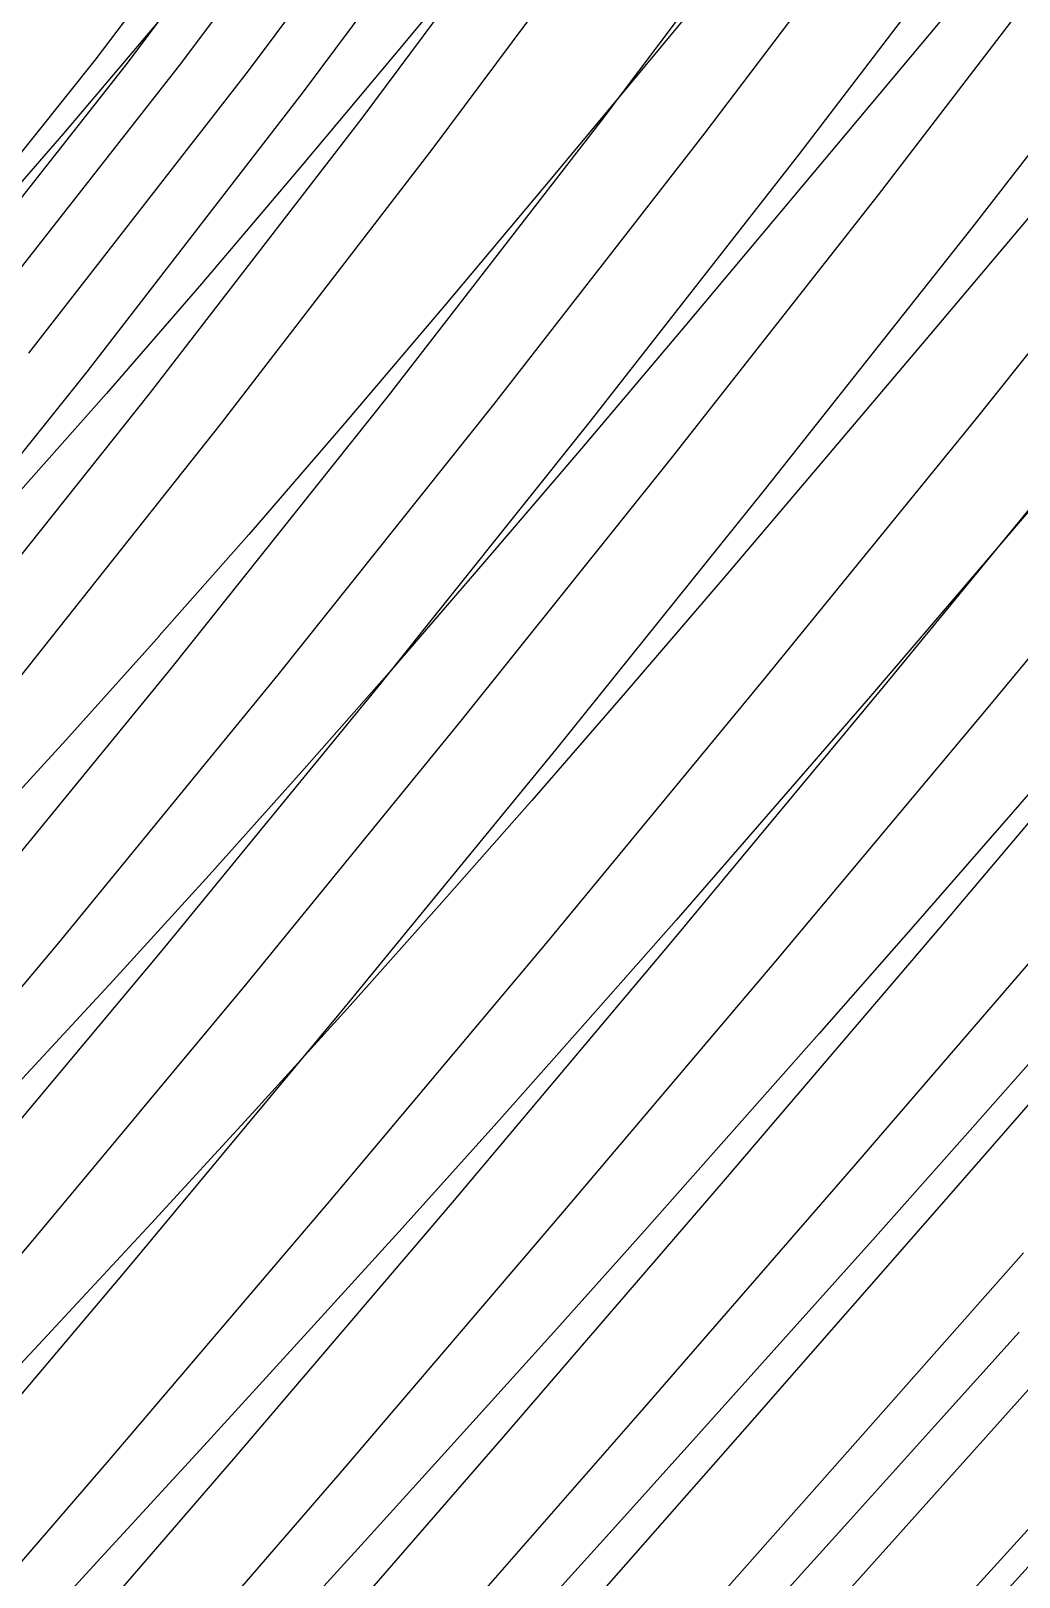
# Model space of a CAD drawing. Extents: x -607 to 1285, y -867 to 355.
# Drawn here: x 324.2 to 436.4, y -506.1 to -330.7 of the extents above; entities that cross this region are included whole.
import ezdxf

# ---------------------------------------------------------------- set-up
doc = ezdxf.new("R2010")
doc.units = 0
for name, color, linetype in [('0_4109', 7, 'CONTINUOUS'), ('0_4110', 7, 'CONTINUOUS'), ('0_4213', 7, 'CONTINUOUS'), ('0_4214', 7, 'CONTINUOUS'), ('0_4317', 7, 'CONTINUOUS'), ('0_4318', 7, 'CONTINUOUS'), ('0_4420', 7, 'CONTINUOUS'), ('0_4421', 7, 'CONTINUOUS'), ('0_4522', 7, 'CONTINUOUS'), ('0_4523', 7, 'CONTINUOUS'), ('0_4524', 7, 'CONTINUOUS'), ('0_4626', 7, 'CONTINUOUS'), ('0_4627', 7, 'CONTINUOUS'), ('0_4628', 7, 'CONTINUOUS'), ('0_4730', 7, 'CONTINUOUS'), ('0_4731', 7, 'CONTINUOUS'), ('0_4732', 7, 'CONTINUOUS'), ('0_4833', 7, 'CONTINUOUS'), ('0_4834', 7, 'CONTINUOUS'), ('0_4835', 7, 'CONTINUOUS'), ('0_4836', 7, 'CONTINUOUS'), ('0_4936', 7, 'CONTINUOUS'), ('0_4937', 7, 'CONTINUOUS'), ('0_4938', 7, 'CONTINUOUS'), ('0_4939', 7, 'CONTINUOUS'), ('0_4940', 7, 'CONTINUOUS'), ('0_5040', 7, 'CONTINUOUS'), ('0_5041', 7, 'CONTINUOUS'), ('0_5042', 7, 'CONTINUOUS'), ('0_5043', 7, 'CONTINUOUS'), ('0_5044', 7, 'CONTINUOUS'), ('0_5143', 7, 'CONTINUOUS'), ('0_5144', 7, 'CONTINUOUS'), ('0_5145', 7, 'CONTINUOUS'), ('0_5146', 7, 'CONTINUOUS'), ('0_5147', 7, 'CONTINUOUS'), ('0_5148', 7, 'CONTINUOUS'), ('0_5246', 7, 'CONTINUOUS'), ('0_5247', 7, 'CONTINUOUS'), ('0_5248', 7, 'CONTINUOUS'), ('0_5249', 7, 'CONTINUOUS'), ('0_5250', 7, 'CONTINUOUS'), ('0_5251', 7, 'CONTINUOUS'), ('0_5291', 7, 'CONTINUOUS'), ('0_5292', 7, 'CONTINUOUS'), ('0_5348', 7, 'CONTINUOUS'), ('0_5349', 7, 'CONTINUOUS'), ('0_5350', 7, 'CONTINUOUS'), ('0_5351', 7, 'CONTINUOUS'), ('0_5352', 7, 'CONTINUOUS'), ('0_5353', 7, 'CONTINUOUS'), ('0_5392', 7, 'CONTINUOUS'), ('0_5393', 7, 'CONTINUOUS'), ('0_5394', 7, 'CONTINUOUS'), ('0_5395', 7, 'CONTINUOUS'), ('0_5396', 7, 'CONTINUOUS'), ('0_5397', 7, 'CONTINUOUS'), ('0_5398', 7, 'CONTINUOUS'), ('0_5451', 7, 'CONTINUOUS'), ('0_5452', 7, 'CONTINUOUS'), ('0_5453', 7, 'CONTINUOUS'), ('0_5454', 7, 'CONTINUOUS'), ('0_5455', 7, 'CONTINUOUS'), ('0_5495', 7, 'CONTINUOUS'), ('0_5496', 7, 'CONTINUOUS'), ('0_5497', 7, 'CONTINUOUS'), ('0_5498', 7, 'CONTINUOUS'), ('0_5499', 7, 'CONTINUOUS'), ('0_5500', 7, 'CONTINUOUS'), ('0_5501', 7, 'CONTINUOUS'), ('0_5502', 7, 'CONTINUOUS'), ('0_5503', 7, 'CONTINUOUS'), ('0_5555', 7, 'CONTINUOUS'), ('0_5556', 7, 'CONTINUOUS'), ('0_5557', 7, 'CONTINUOUS'), ('0_5558', 7, 'CONTINUOUS'), ('0_5559', 7, 'CONTINUOUS'), ('0_5598', 7, 'CONTINUOUS'), ('0_5599', 7, 'CONTINUOUS'), ('0_5600', 7, 'CONTINUOUS'), ('0_5601', 7, 'CONTINUOUS'), ('0_5602', 7, 'CONTINUOUS'), ('0_5603', 7, 'CONTINUOUS'), ('0_5604', 7, 'CONTINUOUS'), ('0_5605', 7, 'CONTINUOUS'), ('0_5606', 7, 'CONTINUOUS'), ('0_5607', 7, 'CONTINUOUS'), ('0_5608', 7, 'CONTINUOUS'), ('0_5609', 7, 'CONTINUOUS'), ('0_5659', 7, 'CONTINUOUS'), ('0_5660', 7, 'CONTINUOUS'), ('0_5661', 7, 'CONTINUOUS'), ('0_5662', 7, 'CONTINUOUS'), ('0_5703', 7, 'CONTINUOUS'), ('0_5704', 7, 'CONTINUOUS'), ('0_5705', 7, 'CONTINUOUS'), ('0_5706', 7, 'CONTINUOUS'), ('0_5707', 7, 'CONTINUOUS'), ('0_5708', 7, 'CONTINUOUS'), ('0_5709', 7, 'CONTINUOUS'), ('0_5710', 7, 'CONTINUOUS'), ('0_5711', 7, 'CONTINUOUS'), ('0_5712', 7, 'CONTINUOUS'), ('0_5713', 7, 'CONTINUOUS'), ('0_5714', 7, 'CONTINUOUS'), ('0_5763', 7, 'CONTINUOUS'), ('0_5764', 7, 'CONTINUOUS'), ('0_5765', 7, 'CONTINUOUS'), ('0_5808', 7, 'CONTINUOUS'), ('0_5809', 7, 'CONTINUOUS'), ('0_5810', 7, 'CONTINUOUS'), ('0_5811', 7, 'CONTINUOUS'), ('0_5812', 7, 'CONTINUOUS'), ('0_5813', 7, 'CONTINUOUS'), ('0_5814', 7, 'CONTINUOUS'), ('0_5815', 7, 'CONTINUOUS'), ('0_5816', 7, 'CONTINUOUS'), ('0_5817', 7, 'CONTINUOUS'), ('0_5867', 7, 'CONTINUOUS'), ('0_5868', 7, 'CONTINUOUS'), ('0_5869', 7, 'CONTINUOUS'), ('0_5913', 7, 'CONTINUOUS'), ('0_5914', 7, 'CONTINUOUS'), ('0_5915', 7, 'CONTINUOUS'), ('0_5916', 7, 'CONTINUOUS'), ('0_5917', 7, 'CONTINUOUS'), ('0_5918', 7, 'CONTINUOUS'), ('0_5919', 7, 'CONTINUOUS'), ('0_5920', 7, 'CONTINUOUS'), ('0_5971', 7, 'CONTINUOUS'), ('0_5972', 7, 'CONTINUOUS'), ('0_6019', 7, 'CONTINUOUS'), ('0_6020', 7, 'CONTINUOUS'), ('0_6021', 7, 'CONTINUOUS'), ('0_6022', 7, 'CONTINUOUS'), ('0_6023', 7, 'CONTINUOUS'), ('0_6074', 7, 'CONTINUOUS'), ('0_6075', 7, 'CONTINUOUS'), ('0_6124', 7, 'CONTINUOUS'), ('0_6177', 7, 'CONTINUOUS'), ('0_6178', 7, 'CONTINUOUS')]:
    doc.layers.add(name, color=color, linetype=linetype)

msp = doc.modelspace()

# ---------------------------------------------------------------- linework, layer by layer
at = {"layer": '0_4109'}
msp.add_polyline3d([(305.2955, -366.8045, -3077.4177), (331.5096, -334.0108, -3068.1309)], dxfattribs=at)
at = {"layer": '0_4110'}
msp.add_polyline3d([(331.5096, -334.0108, -3068.1309), (356.8639, -300.5412, -3056.358)], dxfattribs=at)
at = {"layer": '0_4213'}
msp.add_polyline3d([(309.1648, -367.3352, -3054.7217), (335.0431, -334.5051, -3044.197)], dxfattribs=at)
at = {"layer": '0_4214'}
msp.add_polyline3d([(335.0431, -334.5051, -3044.197), (360.1234, -301.1123, -3031.3352)], dxfattribs=at)
at = {"layer": '0_4317'}
msp.add_polyline3d([(316.1585, -366.3825, -3033.4004), (341.3474, -334.2513, -3022.188)], dxfattribs=at)
at = {"layer": '0_4318'}
msp.add_polyline3d([(341.3474, -334.2513, -3022.188), (365.7936, -301.615, -3008.696)], dxfattribs=at)
at = {"layer": '0_4420'}
msp.add_polyline3d([(323.9979, -367.254, -3015.597), (348.9151, -335.2191, -3003.3118)], dxfattribs=at)
at = {"layer": '0_4421'}
msp.add_polyline3d([(348.9151, -335.2191, -3003.3118), (373.106, -302.8062, -2988.8726)], dxfattribs=at)
at = {"layer": '0_4522'}
msp.add_polyline3d([(305.4844, -400.7104, -3007.7327), (330.5947, -369.3696, -2996.4707)], dxfattribs=at)
at = {"layer": '0_4523'}
msp.add_polyline3d([(330.5947, -369.3696, -2996.4707), (355.1471, -337.6037, -2983.162)], dxfattribs=at)
at = {"layer": '0_4524'}
msp.add_polyline3d([(355.1471, -337.6037, -2983.162), (379.0414, -305.5146, -2967.8037)], dxfattribs=at)
at = {"layer": '0_4626'}
msp.add_polyline3d([(313.0661, -402.7676, -2989.912), (337.6727, -371.871, -2977.738)], dxfattribs=at)
at = {"layer": '0_4627'}
msp.add_polyline3d([(337.6727, -371.871, -2977.738), (361.7938, -340.5708, -2963.5774)], dxfattribs=at)
at = {"layer": '0_4628'}
msp.add_polyline3d([(361.7938, -340.5708, -2963.5774), (385.3373, -308.9624, -2947.4312)], dxfattribs=at)
at = {"layer": '0_4730'}
msp.add_polyline3d([(321.3373, -406.08, -2975.2512), (345.8272, -375.1875, -2961.9658)], dxfattribs=at)
at = {"layer": '0_4731'}
msp.add_polyline3d([(345.8272, -375.1875, -2961.9658), (369.8546, -343.9658, -2946.7698)], dxfattribs=at)
at = {"layer": '0_4732'}
msp.add_polyline3d([(369.8546, -343.9658, -2946.7698), (393.3273, -312.5136, -2929.6719)], dxfattribs=at)
at = {"layer": '0_4833'}
msp.add_polyline3d([(315.1023, -433.5826, -2983.0332), (340.1447, -403.0102, -2971.081)], dxfattribs=at)
at = {"layer": '0_4834'}
msp.add_polyline3d([(340.1447, -403.0102, -2971.081), (364.7874, -372.0865, -2957.1675)], dxfattribs=at)
at = {"layer": '0_4835'}
msp.add_polyline3d([(364.7874, -372.0865, -2957.1675), (388.9327, -340.9134, -2941.2947)], dxfattribs=at)
at = {"layer": '0_4836'}
msp.add_polyline3d([(388.9327, -340.9134, -2941.2947), (412.4828, -309.5926, -2923.4639)], dxfattribs=at)
at = {"layer": '0_4936'}
msp.add_polyline3d([(302.1708, -464.1723, -2982.584), (327.3739, -434.1365, -2971.7275)], dxfattribs=at)
at = {"layer": '0_4937'}
msp.add_polyline3d([(327.3739, -434.1365, -2971.7275), (352.2701, -403.7325, -2958.9543)], dxfattribs=at)
at = {"layer": '0_4938'}
msp.add_polyline3d([(352.2701, -403.7325, -2958.9543), (376.7578, -373.0674, -2944.2673)], dxfattribs=at)
at = {"layer": '0_4939'}
msp.add_polyline3d([(376.7578, -373.0674, -2944.2673), (400.7349, -342.2478, -2927.6704)], dxfattribs=at)
at = {"layer": '0_4940'}
msp.add_polyline3d([(400.7349, -342.2478, -2927.6704), (424.0998, -311.3806, -2909.1663)], dxfattribs=at)
at = {"layer": '0_5040'}
msp.add_polyline3d([(314.3424, -464.5993, -2970.6863), (339.1218, -435.0046, -2959.035)], dxfattribs=at)
at = {"layer": '0_5041'}
msp.add_polyline3d([(339.1218, -435.0046, -2959.035), (363.6193, -405.0924, -2945.5125)], dxfattribs=at)
at = {"layer": '0_5042'}
msp.add_polyline3d([(363.6193, -405.0924, -2945.5125), (387.7359, -374.9674, -2930.124)], dxfattribs=at)
at = {"layer": '0_5043'}
msp.add_polyline3d([(387.7359, -374.9674, -2930.124), (411.3726, -344.7339, -2912.8745)], dxfattribs=at)
at = {"layer": '0_5044'}
msp.add_polyline3d([(411.3726, -344.7339, -2912.8745), (434.4307, -314.4965, -2893.7686)], dxfattribs=at)
at = {"layer": '0_5143'}
msp.add_polyline3d([(299.549, -497.2377, -2971.5393), (324.2342, -468.1526, -2960.3618)], dxfattribs=at)
at = {"layer": '0_5144'}
msp.add_polyline3d([(324.2342, -468.1526, -2960.3618), (348.7546, -438.7076, -2947.3823)], dxfattribs=at)
at = {"layer": '0_5145'}
msp.add_polyline3d([(348.7546, -438.7076, -2947.3823), (373.0157, -409.0071, -2932.6206)], dxfattribs=at)
at = {"layer": '0_5146'}
msp.add_polyline3d([(373.0157, -409.0071, -2932.6206), (396.9235, -379.1549, -2916.096)], dxfattribs=at)
at = {"layer": '0_5147'}
msp.add_polyline3d([(396.9235, -379.1549, -2916.096), (420.3838, -349.2552, -2897.8276)], dxfattribs=at)
at = {"layer": '0_5148'}
msp.add_polyline3d([(420.3838, -349.2552, -2897.8276), (443.3022, -319.4122, -2877.8352)], dxfattribs=at)
at = {"layer": '0_5246'}
msp.add_polyline3d([(310.5446, -500.2592, -2963.7114), (335.1477, -471.1779, -2951.3052)], dxfattribs=at)
at = {"layer": '0_5247'}
msp.add_polyline3d([(335.1477, -471.1779, -2951.3052), (359.5924, -441.8037, -2937.163)], dxfattribs=at)
at = {"layer": '0_5248'}
msp.add_polyline3d([(359.5924, -441.8037, -2937.163), (383.783, -412.2446, -2921.313)], dxfattribs=at)
at = {"layer": '0_5249'}
msp.add_polyline3d([(383.783, -412.2446, -2921.313), (407.6238, -382.6085, -2903.784)], dxfattribs=at)
at = {"layer": '0_5250'}
msp.add_polyline3d([(407.6238, -382.6085, -2903.784), (431.0191, -353.0031, -2884.6042)], dxfattribs=at)
at = {"layer": '0_5251'}
msp.add_polyline3d([(431.0191, -353.0031, -2884.6042), (453.8733, -323.5364, -2863.8022)], dxfattribs=at)
at = {"layer": '0_5291'}
msp.add_polyline3d([(339.4596, -328.7068, -2429.4604), (327.8964, -342.3106, -2435.0486)], dxfattribs=at)
at = {"layer": '0_5292'}
msp.add_polyline3d([(327.8964, -342.3106, -2435.0486), (316.9665, -354.889, -2439.2705)], dxfattribs=at)
at = {"layer": '0_5348'}
msp.add_polyline3d([(308.0154, -521.8906, -2974.2693), (333.1066, -492.8458, -2963.079)], dxfattribs=at)
at = {"layer": '0_5349'}
msp.add_polyline3d([(333.1066, -492.8458, -2963.079), (358.0892, -463.5039, -2950.1277)], dxfattribs=at)
at = {"layer": '0_5350'}
msp.add_polyline3d([(358.0892, -463.5039, -2950.1277), (382.8603, -433.9797, -2935.4417)], dxfattribs=at)
at = {"layer": '0_5351'}
msp.add_polyline3d([(382.8603, -433.9797, -2935.4417), (407.3165, -404.3882, -2919.0474)], dxfattribs=at)
at = {"layer": '0_5352'}
msp.add_polyline3d([(407.3165, -404.3882, -2919.0474), (431.3547, -374.8442, -2900.9717)], dxfattribs=at)
at = {"layer": '0_5353'}
msp.add_polyline3d([(431.3547, -374.8442, -2900.9717), (454.8718, -345.4628, -2881.241)], dxfattribs=at)
at = {"layer": '0_5392'}
msp.add_polyline3d([(379.1601, -316.9066, -2417.5073), (366.8517, -331.7485, -2425.5398)], dxfattribs=at)
at = {"layer": '0_5393'}
msp.add_polyline3d([(366.8517, -331.7485, -2425.5398), (354.9648, -345.9565, -2432.7598)], dxfattribs=at)
at = {"layer": '0_5394'}
msp.add_polyline3d([(354.9648, -345.9565, -2432.7598), (343.5886, -359.3693, -2438.8777)], dxfattribs=at)
at = {"layer": '0_5395'}
msp.add_polyline3d([(343.5886, -359.3693, -2438.8777), (332.8121, -371.8251, -2443.6038)], dxfattribs=at)
at = {"layer": '0_5396'}
msp.add_polyline3d([(332.8121, -371.8251, -2443.6038), (322.7245, -383.1627, -2446.6484)], dxfattribs=at)
at = {"layer": '0_5397'}
msp.add_polyline3d([(338.7904, -399.3215, -2452.442), (328.1932, -411.1334, -2455.3684)], dxfattribs=at)
at = {"layer": '0_5398'}
msp.add_polyline3d([(328.1932, -411.1334, -2455.3684), (317.2058, -423.0852, -2456.9492)], dxfattribs=at)
at = {"layer": '0_5451'}
msp.add_polyline3d([(322.3257, -521.5381, -2968.8132), (347.2348, -492.6937, -2956.61)], dxfattribs=at)
at = {"layer": '0_5452'}
msp.add_polyline3d([(347.2348, -492.6937, -2956.61), (372.0526, -463.5941, -2942.675)], dxfattribs=at)
at = {"layer": '0_5453'}
msp.add_polyline3d([(372.0526, -463.5941, -2942.675), (396.681, -434.3499, -2927.0378)], dxfattribs=at)
at = {"layer": '0_5454'}
msp.add_polyline3d([(396.681, -434.3499, -2927.0378), (421.0212, -405.0712, -2909.7283)], dxfattribs=at)
at = {"layer": '0_5455'}
msp.add_polyline3d([(421.0212, -405.0712, -2909.7283), (444.9747, -375.8687, -2890.7761)], dxfattribs=at)
at = {"layer": '0_5495'}
msp.add_polyline3d([(408.524, -317.0184, -2410.6309), (395.7488, -332.4255, -2419.9124)], dxfattribs=at)
at = {"layer": '0_5496'}
msp.add_polyline3d([(395.7488, -332.4255, -2419.9124), (383.312, -347.3652, -2428.6567)], dxfattribs=at)
at = {"layer": '0_5497'}
msp.add_polyline3d([(383.312, -347.3652, -2428.6567), (371.3058, -361.6812, -2436.5732)], dxfattribs=at)
at = {"layer": '0_5498'}
msp.add_polyline3d([(371.3058, -361.6812, -2436.5732), (359.8221, -375.2169, -2443.37)], dxfattribs=at)
at = {"layer": '0_5499'}
msp.add_polyline3d([(359.8221, -375.2169, -2443.37), (348.9529, -387.8159, -2448.7566)], dxfattribs=at)
at = {"layer": '0_5500'}
msp.add_polyline3d([(348.9529, -387.8159, -2448.7566), (338.7902, -399.3217, -2452.4417)], dxfattribs=at)
at = {"layer": '0_5501'}
msp.add_polyline3d([(354.9435, -414.6963, -2459.1797), (344.4364, -426.4696, -2462.6094)], dxfattribs=at)
at = {"layer": '0_5502'}
msp.add_polyline3d([(344.4364, -426.4696, -2462.6094), (333.5506, -438.4239, -2464.7522)], dxfattribs=at)
at = {"layer": '0_5503'}
msp.add_polyline3d([(333.5506, -438.4239, -2464.7522), (322.3188, -450.5664, -2465.8489)], dxfattribs=at)
at = {"layer": '0_5555'}
msp.add_polyline3d([(335.1368, -522.28, -2960.9443), (359.7954, -493.7446, -2947.6453)], dxfattribs=at)
at = {"layer": '0_5556'}
msp.add_polyline3d([(359.7954, -493.7446, -2947.6453), (384.3661, -465.017, -2932.6882)], dxfattribs=at)
at = {"layer": '0_5557'}
msp.add_polyline3d([(384.3661, -465.017, -2932.6882), (408.75, -436.209, -2916.1108)], dxfattribs=at)
at = {"layer": '0_5558'}
msp.add_polyline3d([(408.75, -436.209, -2916.1108), (432.8482, -407.432, -2897.9507)], dxfattribs=at)
at = {"layer": '0_5559'}
msp.add_polyline3d([(432.8482, -407.432, -2897.9507), (456.5622, -378.7976, -2878.2456)], dxfattribs=at)
at = {"layer": '0_5598'}
msp.add_polyline3d([(435.7907, -319.5641, -2406.4434), (423.0655, -334.7778, -2416.1367)], dxfattribs=at)
at = {"layer": '0_5599'}
msp.add_polyline3d([(423.0655, -334.7778, -2416.1367), (410.5814, -349.6925, -2425.5837)], dxfattribs=at)
at = {"layer": '0_5600'}
msp.add_polyline3d([(410.5814, -349.6925, -2425.5837), (398.4288, -364.1628, -2434.5)], dxfattribs=at)
at = {"layer": '0_5601'}
msp.add_polyline3d([(398.4288, -364.1628, -2434.5), (386.6982, -378.0437, -2442.6018)], dxfattribs=at)
at = {"layer": '0_5602'}
msp.add_polyline3d([(386.6982, -378.0437, -2442.6018), (375.4801, -391.1898, -2449.605)], dxfattribs=at)
at = {"layer": '0_5603'}
msp.add_polyline3d([(375.4801, -391.1898, -2449.605), (364.8651, -403.4557, -2455.2258)], dxfattribs=at)
at = {"layer": '0_5604'}
msp.add_polyline3d([(364.8651, -403.4557, -2455.2258), (354.9436, -414.6962, -2459.1802)], dxfattribs=at)
at = {"layer": '0_5605'}
msp.add_polyline3d([(371.1647, -429.2418, -2466.8203), (360.4382, -441.2552, -2470.5674)], dxfattribs=at)
at = {"layer": '0_5606'}
msp.add_polyline3d([(360.4382, -441.2552, -2470.5674), (349.3244, -453.5026, -2473.0435)], dxfattribs=at)
at = {"layer": '0_5607'}
msp.add_polyline3d([(349.3244, -453.5026, -2473.0435), (337.8566, -465.9826, -2474.4875)], dxfattribs=at)
at = {"layer": '0_5608'}
msp.add_polyline3d([(337.8566, -465.9826, -2474.4875), (326.0679, -478.6935, -2475.1387)], dxfattribs=at)
at = {"layer": '0_5609'}
msp.add_polyline3d([(326.0679, -478.6935, -2475.1387), (313.9915, -491.6338, -2475.2366)], dxfattribs=at)
at = {"layer": '0_5659'}
msp.add_polyline3d([(352.4393, -519.4934, -2961.4905), (377.6762, -490.4153, -2946.9421)], dxfattribs=at)
at = {"layer": '0_5660'}
msp.add_polyline3d([(377.6762, -490.4153, -2946.9421), (402.7988, -461.2282, -2930.764)], dxfattribs=at)
at = {"layer": '0_5661'}
msp.add_polyline3d([(402.7988, -461.2282, -2930.764), (427.7027, -432.0503, -2913.001)], dxfattribs=at)
at = {"layer": '0_5662'}
msp.add_polyline3d([(427.7027, -432.0503, -2913.001), (452.283, -403.0002, -2893.6982)], dxfattribs=at)
at = {"layer": '0_5703'}
msp.add_polyline3d([(439.0172, -349.9967, -2420.202), (426.6005, -364.7178, -2430.28)], dxfattribs=at)
at = {"layer": '0_5704'}
msp.add_polyline3d([(426.6005, -364.7178, -2430.28), (414.5104, -379.0123, -2439.8154)], dxfattribs=at)
at = {"layer": '0_5705'}
msp.add_polyline3d([(414.5104, -379.0123, -2439.8154), (402.8342, -392.7461, -2448.5222)], dxfattribs=at)
at = {"layer": '0_5706'}
msp.add_polyline3d([(402.8342, -392.7461, -2448.5222), (391.6595, -405.785, -2456.1155)], dxfattribs=at)
at = {"layer": '0_5707'}
msp.add_polyline3d([(391.6595, -405.785, -2456.1155), (381.0739, -417.995, -2462.31)], dxfattribs=at)
at = {"layer": '0_5708'}
msp.add_polyline3d([(381.0739, -417.995, -2462.31), (371.1647, -429.2418, -2466.8203)], dxfattribs=at)
at = {"layer": '0_5709'}
msp.add_polyline3d([(387.435, -442.9157, -2475.3179), (377.0773, -454.5675, -2479.768)], dxfattribs=at)
at = {"layer": '0_5710'}
msp.add_polyline3d([(377.0773, -454.5675, -2479.768), (366.3335, -466.5096, -2483.0908)], dxfattribs=at)
at = {"layer": '0_5711'}
msp.add_polyline3d([(366.3335, -466.5096, -2483.0908), (355.2376, -478.7292, -2485.5022)], dxfattribs=at)
at = {"layer": '0_5712'}
msp.add_polyline3d([(355.2376, -478.7292, -2485.5022), (343.824, -491.2135, -2487.218)], dxfattribs=at)
at = {"layer": '0_5713'}
msp.add_polyline3d([(343.824, -491.2135, -2487.218), (332.1268, -503.9498, -2488.4543)], dxfattribs=at)
at = {"layer": '0_5714'}
msp.add_polyline3d([(332.1268, -503.9498, -2488.4543), (320.1804, -516.9251, -2489.4268)], dxfattribs=at)
at = {"layer": '0_5763'}
msp.add_polyline3d([(369.543, -514.6733, -2946.1821), (393.6042, -487.1442, -2931.7026)], dxfattribs=at)
at = {"layer": '0_5764'}
msp.add_polyline3d([(393.6042, -487.1442, -2931.7026), (417.5979, -459.5107, -2915.635)], dxfattribs=at)
at = {"layer": '0_5765'}
msp.add_polyline3d([(417.5979, -459.5107, -2915.635), (441.4328, -431.8748, -2898.011)], dxfattribs=at)
at = {"layer": '0_5808'}
msp.add_polyline3d([(443.6248, -377.9592, -2435.511), (431.3393, -392.3287, -2445.7148)], dxfattribs=at)
at = {"layer": '0_5809'}
msp.add_polyline3d([(431.3393, -392.3287, -2445.7148), (419.4844, -406.1412, -2455.0815)], dxfattribs=at)
at = {"layer": '0_5810'}
msp.add_polyline3d([(419.4844, -406.1412, -2455.0815), (408.1533, -419.2645, -2463.327)], dxfattribs=at)
at = {"layer": '0_5811'}
msp.add_polyline3d([(408.1533, -419.2645, -2463.327), (397.4392, -431.5667, -2470.1672)], dxfattribs=at)
at = {"layer": '0_5812'}
msp.add_polyline3d([(397.4392, -431.5667, -2470.1672), (387.4352, -442.9155, -2475.3179)], dxfattribs=at)
at = {"layer": '0_5813'}
msp.add_polyline3d([(403.7356, -455.678, -2484.6248), (393.8122, -466.8507, -2489.73)], dxfattribs=at)
at = {"layer": '0_5814'}
msp.add_polyline3d([(393.8122, -466.8507, -2489.73), (383.5403, -478.3187, -2493.8152)], dxfattribs=at)
at = {"layer": '0_5815'}
msp.add_polyline3d([(383.5403, -478.3187, -2493.8152), (372.9487, -490.0668, -2497.0796)], dxfattribs=at)
at = {"layer": '0_5816'}
msp.add_polyline3d([(372.9487, -490.0668, -2497.0796), (362.0665, -502.0796, -2499.722)], dxfattribs=at)
at = {"layer": '0_5817'}
msp.add_polyline3d([(362.0665, -502.0796, -2499.722), (350.9226, -514.3418, -2501.9412)], dxfattribs=at)
at = {"layer": '0_5867'}
msp.add_polyline3d([(382.1125, -515.6026, -2935.1357), (405.5304, -488.9916, -2920.0632)], dxfattribs=at)
at = {"layer": '0_5868'}
msp.add_polyline3d([(405.5304, -488.9916, -2920.0632), (428.9153, -462.2932, -2903.4688)], dxfattribs=at)
at = {"layer": '0_5869'}
msp.add_polyline3d([(428.9153, -462.2932, -2903.4688), (452.1795, -435.6047, -2885.3813)], dxfattribs=at)
at = {"layer": '0_5913'}
msp.add_polyline3d([(447.4947, -405.7002, -2453.3457), (435.6559, -419.3268, -2463.11)], dxfattribs=at)
at = {"layer": '0_5914'}
msp.add_polyline3d([(435.6559, -419.3268, -2463.11), (424.3521, -432.2835, -2471.7642)], dxfattribs=at)
at = {"layer": '0_5915'}
msp.add_polyline3d([(424.3521, -432.2835, -2471.7642), (413.6799, -444.4429, -2479.0283)], dxfattribs=at)
at = {"layer": '0_5916'}
msp.add_polyline3d([(413.6799, -444.4429, -2479.0283), (403.7358, -455.6778, -2484.6245)], dxfattribs=at)
at = {"layer": '0_5917'}
msp.add_polyline3d([(420.0484, -467.4911, -2494.692), (410.1968, -478.5287, -2500.252)], dxfattribs=at)
at = {"layer": '0_5918'}
msp.add_polyline3d([(410.1968, -478.5287, -2500.252), (400.0167, -489.8763, -2504.8423)], dxfattribs=at)
at = {"layer": '0_5919'}
msp.add_polyline3d([(400.0167, -489.8763, -2504.8423), (389.5335, -501.5156, -2508.6543)], dxfattribs=at)
at = {"layer": '0_5920'}
msp.add_polyline3d([(389.5335, -501.5156, -2508.6543), (378.7729, -513.4282, -2511.88)], dxfattribs=at)
at = {"layer": '0_5971'}
msp.add_polyline3d([(390.5413, -521.6312, -2929.622), (413.7047, -495.5128, -2913.2483)], dxfattribs=at)
at = {"layer": '0_5972'}
msp.add_polyline3d([(413.7047, -495.5128, -2913.2483), (436.8687, -469.3204, -2895.4233)], dxfattribs=at)
at = {"layer": '0_6019'}
msp.add_polyline3d([(440.582, -444.3779, -2480.972), (429.9399, -456.3858, -2488.6548)], dxfattribs=at)
at = {"layer": '0_6020'}
msp.add_polyline3d([(429.9399, -456.3858, -2488.6548), (420.0484, -467.491, -2494.692)], dxfattribs=at)
at = {"layer": '0_6021'}
msp.add_polyline3d([(436.3552, -478.3199, -2505.4678), (426.7565, -488.9996, -2511.5125)], dxfattribs=at)
at = {"layer": '0_6022'}
msp.add_polyline3d([(426.7565, -488.9996, -2511.5125), (416.8814, -499.9653, -2516.631)], dxfattribs=at)
at = {"layer": '0_6023'}
msp.add_polyline3d([(416.8814, -499.9653, -2516.631), (406.747, -511.2015, -2521.0093)], dxfattribs=at)
at = {"layer": '0_6074'}
msp.add_polyline3d([(398.6726, -528.072, -2926.565), (421.921, -502.1425, -2908.7375)], dxfattribs=at)
at = {"layer": '0_6075'}
msp.add_polyline3d([(421.921, -502.1425, -2908.7375), (445.1893, -476.1642, -2889.5364)], dxfattribs=at)
at = {"layer": '0_6124'}
msp.add_polyline3d([(442.9333, -498.8248, -2523.3303), (432.967, -509.8161, -2528.8555)], dxfattribs=at)
at = {"layer": '0_6177'}
msp.add_polyline3d([(410.8333, -529.9075, -2927.125), (434.6233, -503.7404, -2907.6863)], dxfattribs=at)
at = {"layer": '0_6178'}
msp.add_polyline3d([(434.6233, -503.7404, -2907.6863), (458.4247, -477.5754, -2886.938)], dxfattribs=at)

doc.saveas('drawing.dxf')
